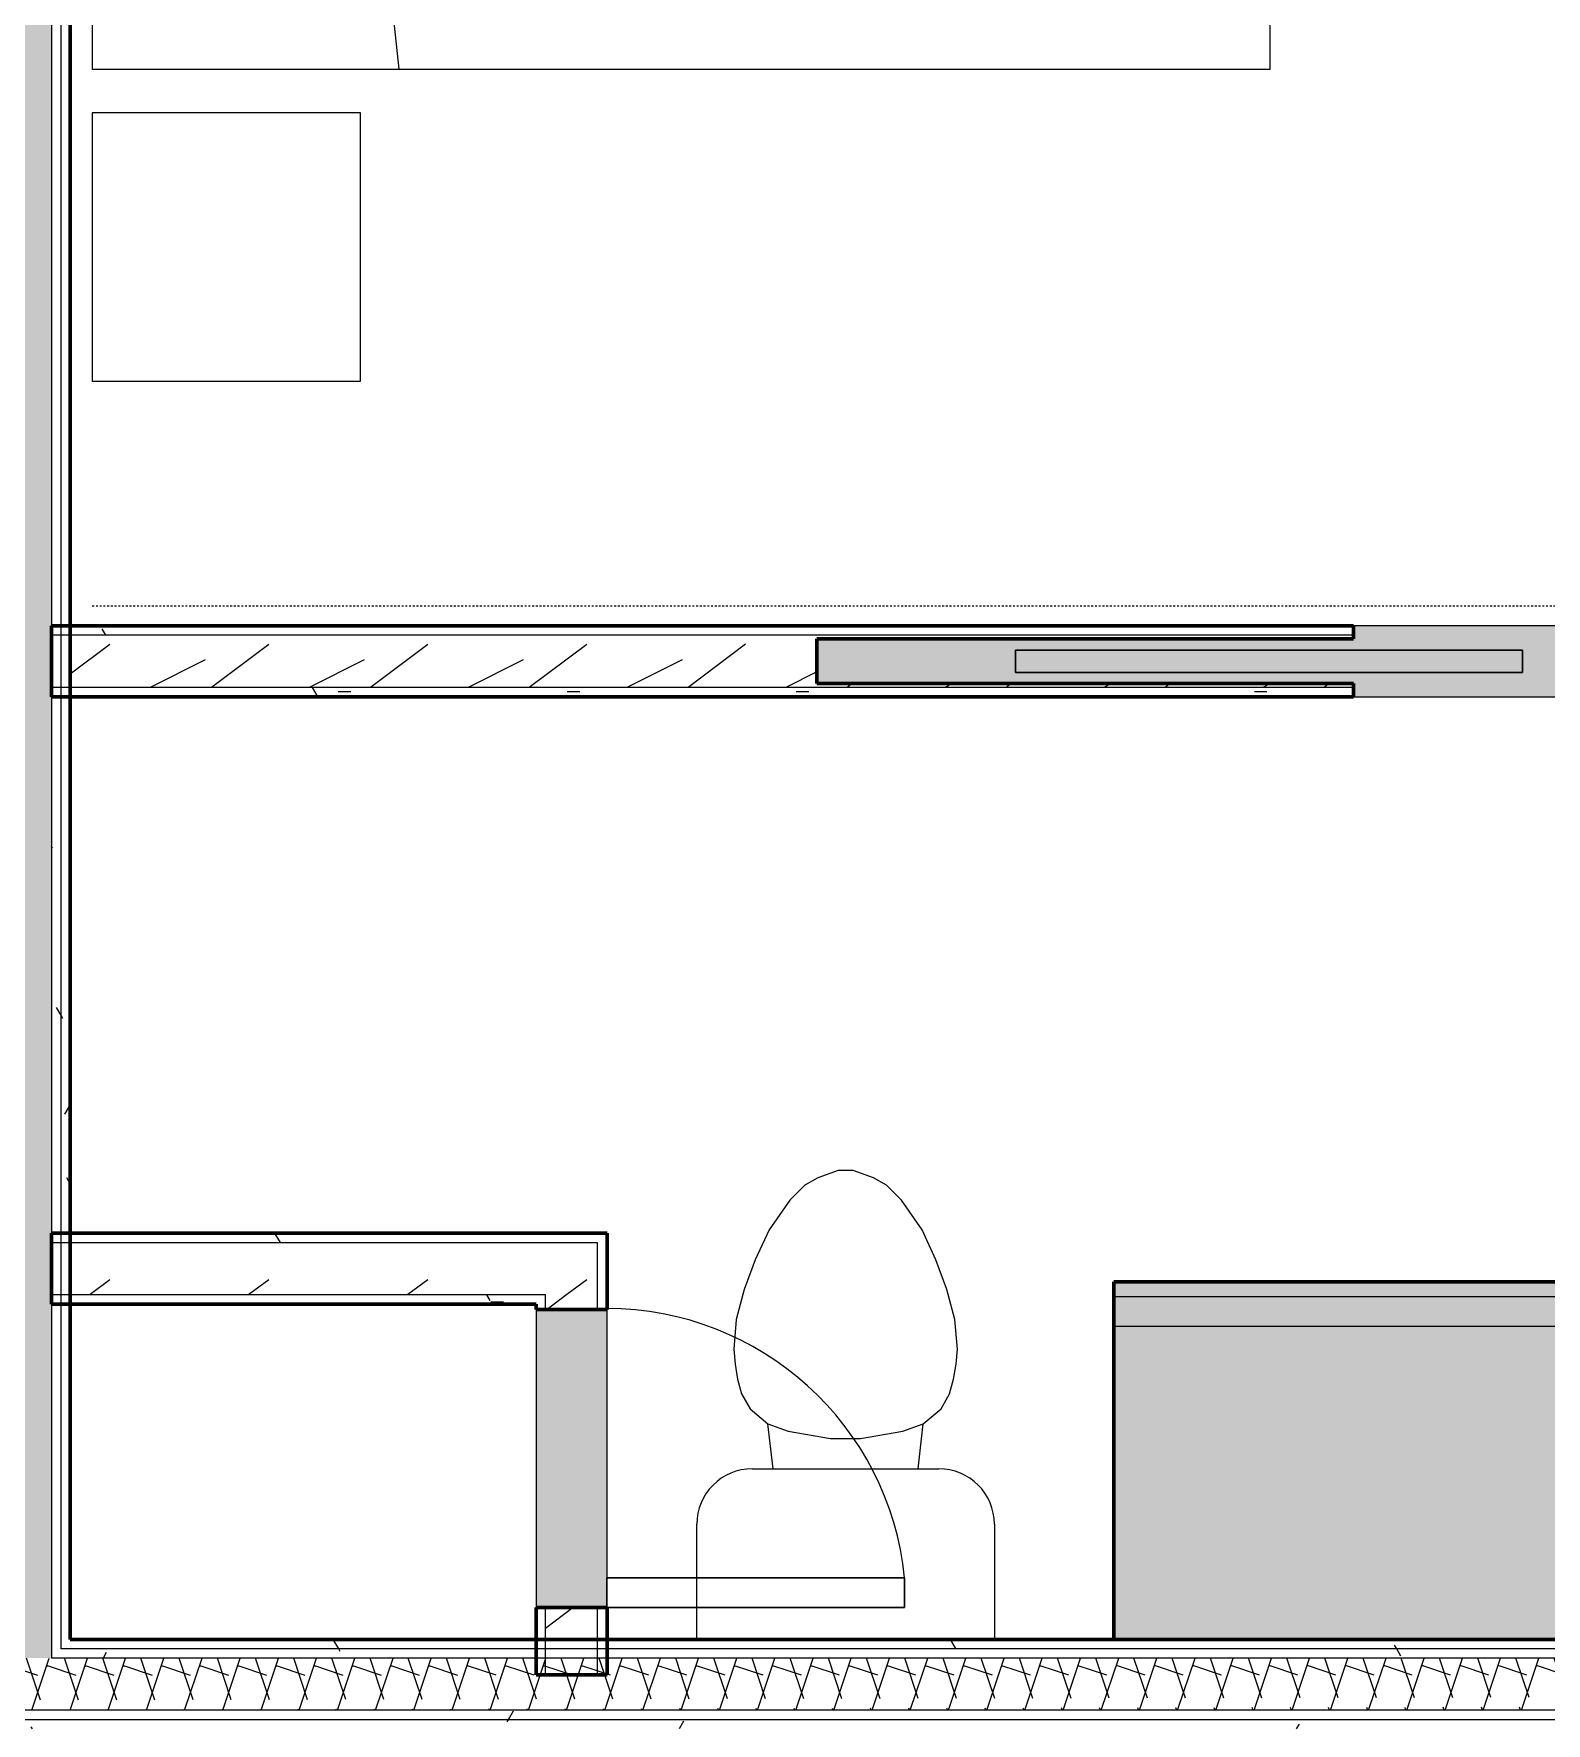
# Model space of a CAD drawing. Header units: inches. Extents: x -4061 to -1937, y 10959 to 12323.
# Drawn here: x -3338.2 to -3236.7, y 11717 to 11830.4 of the extents above; entities that cross this region are included whole.
import ezdxf

# ---------------------------------------------------------------- set-up
doc = ezdxf.new("R2010")
doc.units = ezdxf.units.IN
doc.header["$MEASUREMENT"] = 0
doc.linetypes.add('Dash', pattern=[0.25, 0.125, -0.125])
for name, color, linetype, lineweight in [('0-1', 7, 'Continuous', 5), ('0-2', 250, 'Continuous', 9), ('A-DOOR-1', 250, 'Continuous', 9), ('A-DOOR-2', 50, 'Continuous', 30), ('A-WALL', 113, 'Continuous', 18), ('A-WALL-1', 8, 'Continuous', 5), ('A-WALL-2', 10, 'Continuous', 60), ('A-WALL-3', 7, 'Continuous', 18), ('A-WALL-PATT-1', 250, 'Continuous', 9), ('A-WALL-PATT-2', 253, 'Continuous', 9), ('A-WALL-PATT-4', 111, 'Continuous', 9), ('I-FURN-1', 250, 'Continuous', 9), ('I-FURN-HDLN-1', 250, 'Dash', 9), ('I-WALL-2', 2, 'Continuous', 60), ('P-SANR-FIXT-2', 250, 'Continuous', 9), ('Q-CASE-1', 9, 'Continuous', 9), ('Q-CASE-2', 10, 'Continuous', 60), ('Q-CASE-3', 250, 'Continuous', 9)]:
    doc.layers.add(name, color=color, linetype=linetype, lineweight=lineweight)
pattern_1 = [(0, (0, 0), (20.48, 5.12), [0.845, -14.515, 0.845, -14.515, -81.92]), (0, (0, 0), (20.48, 5.12), [-30.72, 0.845, -29.875, 0.845, -14.515, -35.84]), (0, (0, 0), (20.48, 5.12), [-76.8, 0.845, -9.395, 0.845, -24.755]), (120, (7.68, 2.56), (-14.67405, 15.1762003), [0.845, -14.515, 0.845, -14.515, -81.92]), (120, (7.68, 2.56), (-14.67405, 15.1762003), [-30.72, 0.845, -29.875, 0.845, -14.515, -35.84]), (120, (7.68, 2.56), (-14.67405, 15.1762003), [-76.8, 0.845, -9.395, 0.845, -24.755]), (240, (10.24, 12.8), (-5.80595, -20.2962003), [0.845, -14.515, 0.845, -14.515, -81.92]), (240, (10.24, 12.8), (-5.80595, -20.2962003), [-30.72, 0.845, -29.875, 0.845, -14.515, -35.84]), (240, (10.24, 12.8), (-5.80595, -20.2962003), [-76.8, 0.845, -9.395, 0.845, -24.755])]
pattern_2 = [(216.87, (4.265, 10.662), (31.9871619, 21.32545714), [5.331, -47.981]), (206.565, (10.662, 7.464), (-10.662476, -10.6620098), [11.921, -11.921]), (198.435, (10.662, 2.132), (-21.32449365, -10.6625869), [6.744, -26.974])]
pattern_3 = [(161.57, (0.32, 0.32), (-2.560496185, -0.000537386), [0, -18.214, 2.022, 0]), (18.43, (-0.32, 0.32), (-2.560496185, 0.000537386), [0, -18.214, 2.022, 0]), (108.43, (0.32, 0.32), (1.27922091, -6.400876726), [6.07, -14.166]), (71.57, (-0.32, 0.32), (1.27922091, 6.400876726), [6.07, -14.166])]

# ---------------------------------------------------------------- blocks, each defined once
blk = doc.blocks.new('Pocket_Door_2385 - 34_ x 80_-1722096-ENLARGED RCP - 3RD FLOOR PLAN - EAST')
at = {"layer": 'A-DOOR-2'}
for p, q in [((-39.67, -0.75), (-39.67, 0.75)), ((-39.67, 0.75), (-5.67, 0.75)), ((-5.67, 0.75), (-5.67, -0.75)), ((-5.67, -0.75), (-39.67, -0.75))]:
    blk.add_line(p, q, dxfattribs=at)
blk = doc.blocks.new('Toilet-Domestic-3D - Toilet-Domestic-3D-1352612-ENLARGED RCP - 3RD FLOOR PLAN - EAST')
at = {"layer": 'P-SANR-FIXT-2'}
for p, q in [((-9.98, 19.48), (9.98, 19.48)), ((-9.98, 11.75), (-9.98, 19.48)), ((9.98, 19.48), (9.98, 11.75)), ((6.25, 8.02), (-6.25, 8.02)), ((-4.86, 8.02), (-5.21, 5)), ((4.86, 8.02), (5.21, 5)), ((-1, 6), (-3.84, 5.5)), ((1, 6), (-1, 6)), ((3.84, 5.5), (1, 6)), ((-5.21, 5), (-6.4, 4)), ((-3.84, 5.5), (-5.21, 5)), ((5.21, 5), (3.84, 5.5)), ((6.4, 4), (5.21, 5)), ((-6.4, 4), (-6.97, 3)), ((6.97, 3), (6.4, 4)), ((-6.97, 3), (-7.24, 2)), ((7.24, 2), (6.97, 3)), ((-7.24, 2), (-7.41, 1)), ((7.41, 1), (7.24, 2)), ((-7.41, 1), (-7.5, 0)), ((-7.5, 0), (-7.33, -1.99)), ((7.33, -1.99), (7.5, 0)), ((7.5, 0), (7.41, 1)), ((-7.33, -1.99), (-6.79, -4)), ((6.79, -4), (7.33, -1.99)), ((-6.79, -4), (-6.06, -6)), ((6.06, -6), (6.79, -4)), ((-6.06, -6), (-5.13, -8)), ((5.13, -8), (6.06, -6)), ((-5.13, -8), (-3.74, -10)), ((3.74, -10), (5.13, -8)), ((-3.74, -10), (-2.74, -11)), ((2.74, -11), (3.74, -10)), ((-2.74, -11), (-1.87, -11.5)), ((1.87, -11.5), (2.74, -11)), ((-1.87, -11.5), (-0.5, -12)), ((-0.5, -12), (0.5, -12)), ((0.5, -12), (1.87, -11.5))]:
    blk.add_line(p, q, dxfattribs=at)
for centre, start, end in [((-6.25, 11.75), 180, 270), ((6.25, 11.75), 270, 360)]:
    blk.add_arc(centre, 3.73, start, end, dxfattribs=at)
blk = doc.blocks.new('OD_CW_Base Cabinet - OD_CW_Base Cabinet-1913675-ENLARGED RCP - 3RD FLOOR PLAN - EAST')
at = {"layer": 'Q-CASE-1'}
for points in [[(0.74, 24), (0.74, 3), (59.14, 3), (59.14, 24), (21.04, 24)], [(5.71, 3), (0.74, 3), (0.74, 1), (59.14, 1), (59.14, 3), (21.04, 3)], [(21.04, 1), (0.74, 1), (0.74, 0), (59.14, 0), (59.14, 1)]]:
    blk.add_hatch(color=256, dxfattribs=at).paths.add_polyline_path(points, flags=0)
at = {"layer": 'Q-CASE-2'}
for p, q in [((59.14, 24), (0.74, 24)), ((0.74, 24), (0.74, 0)), ((59.14, 0), (59.14, 24)), ((0.74, 0), (59.14, 0))]:
    blk.add_line(p, q, dxfattribs=at)
at = {"layer": 'Q-CASE-3'}
for p, q in [((0.74, 24), (0.74, 3)), ((0.74, 24), (59.14, 24)), ((59.14, 3), (59.14, 24)), ((0.74, 3), (0.74, 1)), ((0.74, 3), (59.14, 3)), ((59.14, 1), (59.14, 3)), ((0.74, 1), (0.74, 0)), ((0.74, 1), (59.14, 1)), ((0.74, 1), (59.14, 1)), ((0.74, 0), (59.14, 0)), ((59.14, 0), (59.14, 1))]:
    blk.add_line(p, q, dxfattribs=at)
blk = doc.blocks.new('Single-Flush - CLOSET-1720159-ENLARGED RCP - 3RD FLOOR PLAN - EAST')
at = {"layer": 'A-DOOR-1'}
blk.add_arc((10, 2.37), 20.07, 95.7201, 180, dxfattribs=at)
at = {"layer": 'A-DOOR-2'}
for p, q in [((8, 2.37), (8, 22.34)), ((10, 22.34), (8, 22.34)), ((10, 2.37), (10, 22.34)), ((10, 2.37), (8, 2.37))]:
    blk.add_line(p, q, dxfattribs=at)
blk = doc.blocks.new('Bed-Standard - Queen 60_ x 79_-1242961-ENLARGED RCP - 3RD FLOOR PLAN - EAST')
at = {"layer": 'I-FURN-1'}
for p, q in [((40.69, 37.7), (-19.31, 37.7)), ((-19.31, 37.7), (-19.31, -41.3)), ((40.69, 23.7), (-19.31, 17.13)), ((-19.31, -41.3), (40.69, -41.3))]:
    blk.add_line(p, q, dxfattribs=at)
at = {"layer": 'I-FURN-HDLN-1'}
blk.add_line((-55.31, 37.7), (-55.31, -77.3), dxfattribs=at)
blk = doc.blocks.new('Table-Night Stand - 18_ x 18_ x 24_-1352623-ENLARGED RCP - 3RD FLOOR PLAN - EAST')
at = {"layer": 'I-FURN-1'}
for p, q in [((18.15, 18), (0.15, 18)), ((0.15, 18), (0.15, 0)), ((18.15, 0), (18.15, 18)), ((0.15, 0), (18.15, 0))]:
    blk.add_line(p, q, dxfattribs=at)
blk = doc.blocks.new('CTR - 1st Phase - Unit Layouts_rvt-1-ENLARGED RCP - 3RD FLOOR PLAN - EAST')
at = {"layer": 'A-WALL-1'}
for points in [[(-3215.65, 11785.9), (-3215.65, 11790.65), (-3249.65, 11790.65), (-3249.65, 11789.78), (-3285.65, 11789.78), (-3285.65, 11786.78), (-3249.65, 11786.78), (-3249.65, 11785.9), (-3227.63, 11785.9)], [(-3303.85, 11724.78), (-3299.72, 11724.78), (-3299.72, 11744.78), (-3304.47, 11744.78), (-3304.47, 11724.78)]]:
    blk.add_hatch(color=256, dxfattribs=at).paths.add_polyline_path(points, flags=0)
at = {"layer": 'A-WALL-PATT-1'}
h = blk.add_hatch(dxfattribs=at)
h.set_pattern_fill('FP_1', color=256, style=0, pattern_type=2)
h.set_pattern_definition(pattern_1)
h.paths.add_polyline_path([(-3215.65, 11790.03), (-3207.32, 11790.03), (-3207.32, 11790.65), (-3215.65, 11790.65)], flags=0)
h.paths.add_polyline_path([(-3249.65, 11790.03), (-3249.65, 11790.65), (-3335.72, 11790.65), (-3335.72, 11790.03), (-3255.25, 11790.03)], flags=0)
h = blk.add_hatch(dxfattribs=at)
h.set_pattern_fill('FP_1', color=256, style=0, pattern_type=2)
h.set_pattern_definition(pattern_1)
h.paths.add_polyline_path([(-3207.32, 11785.9), (-3207.32, 11786.53), (-3215.65, 11786.53), (-3215.65, 11785.9), (-3212.3, 11785.9)], flags=0)
h.paths.add_polyline_path([(-3249.65, 11785.9), (-3249.65, 11786.53), (-3335.72, 11786.52), (-3335.72, 11785.9), (-3255.25, 11785.9)], flags=0)
h = blk.add_hatch(dxfattribs=at)
h.set_pattern_fill('FP_1', color=256, style=0, pattern_type=2)
h.set_pattern_definition(pattern_1)
h.paths.add_polyline_path([(-3300.35, 11749.28), (-3299.72, 11749.28), (-3299.72, 11749.9), (-3335.72, 11749.88), (-3335.72, 11749.28), (-3303.85, 11749.28)], flags=0)
h = blk.add_hatch(dxfattribs=at)
h.set_pattern_fill('FP_1', color=256, style=0, pattern_type=2)
h.set_pattern_definition(pattern_1)
h.paths.add_polyline_path([(-3304.47, 11745.15), (-3303.85, 11745.15), (-3303.85, 11745.78), (-3335.72, 11745.76), (-3335.72, 11745.15), (-3319.6, 11745.15)], flags=0)
at = {"layer": 'A-WALL-PATT-2'}
h = blk.add_hatch(dxfattribs=at)
h.set_pattern_fill('FP_2', color=256, style=0, pattern_type=2)
h.set_pattern_definition(pattern_2)
h.paths.add_polyline_path([(-3215.65, 11786.53), (-3206.7, 11786.53), (-3206.7, 11790.03), (-3215.65, 11790.03), (-3215.65, 11789.78)], flags=0)
h.paths.add_polyline_path([(-3334.25, 11786.53), (-3249.65, 11786.53), (-3249.65, 11786.78), (-3285.65, 11786.78), (-3285.65, 11789.78), (-3249.65, 11789.78), (-3249.65, 11790.03), (-3335.72, 11790.02), (-3335.72, 11786.53)], flags=0)
h = blk.add_hatch(dxfattribs=at)
h.set_pattern_fill('FP_2', color=256, style=0, pattern_type=2)
h.set_pattern_definition(pattern_2)
h.paths.add_polyline_path([(-3319.6, 11745.78), (-3300.35, 11745.78), (-3300.35, 11749.28), (-3335.72, 11749.28), (-3335.72, 11745.78)], flags=0)
h = blk.add_hatch(dxfattribs=at)
h.set_pattern_fill('FP_2', color=256, style=0, pattern_type=2)
h.set_pattern_definition(pattern_2)
h.paths.add_polyline_path([(-3303.85, 11722.64), (-3300.35, 11722.64), (-3300.35, 11724.78), (-3303.85, 11724.78), (-3303.85, 11722.64)], flags=0)
h.paths.add_polyline_path([(-3300.53, 11744.78), (-3300.35, 11744.78), (-3300.35, 11745.78), (-3303.85, 11745.78), (-3303.85, 11744.78)], flags=0)
at = {"layer": 'A-WALL-2'}
for p, q in [((-3336.97, 11790.65), (-3249.65, 11790.65)), ((-3336.97, 11785.9), (-3336.97, 11790.65)), ((-3249.65, 11790.65), (-3249.65, 11789.78)), ((-3249.65, 11789.78), (-3285.65, 11789.78)), ((-3285.65, 11789.78), (-3285.65, 11786.78)), ((-3249.65, 11785.9), (-3336.97, 11785.9)), ((-3285.65, 11786.78), (-3249.65, 11786.78)), ((-3249.65, 11786.78), (-3249.65, 11785.9)), ((-3336.97, 11745.15), (-3336.97, 11749.9)), ((-3336.97, 11749.9), (-3299.72, 11749.9)), ((-3299.72, 11749.9), (-3299.72, 11749.28)), ((-3299.72, 11749.28), (-3299.72, 11745.15)), ((-3304.47, 11745.15), (-3336.97, 11745.15)), ((-3304.47, 11744.78), (-3304.47, 11745.15)), ((-3299.72, 11745.15), (-3299.72, 11744.78)), ((-3299.72, 11744.78), (-3304.47, 11744.78)), ((-3304.47, 11720.27), (-3304.47, 11724.78)), ((-3304.47, 11724.78), (-3299.72, 11724.78)), ((-3299.72, 11724.78), (-3299.72, 11720.27)), ((-3299.72, 11720.27), (-3304.47, 11720.27))]:
    blk.add_line(p, q, dxfattribs=at)
at = {"layer": 'A-WALL-3'}
for p, q in [((-3215.65, 11790.65), (-3249.65, 11790.65)), ((-3249.65, 11790.03), (-3336.97, 11790.03)), ((-3249.65, 11786.53), (-3336.97, 11786.53)), ((-3249.65, 11785.9), (-3215.65, 11785.9)), ((-3336.97, 11749.28), (-3300.35, 11749.28)), ((-3300.35, 11745.78), (-3300.35, 11749.28)), ((-3336.97, 11745.78), (-3303.85, 11745.78)), ((-3303.85, 11745.15), (-3303.85, 11745.78)), ((-3303.85, 11744.78), (-3303.85, 11745.15)), ((-3300.35, 11745.15), (-3300.35, 11745.78)), ((-3300.35, 11744.78), (-3300.35, 11745.15)), ((-3304.47, 11744.78), (-3304.47, 11724.78)), ((-3299.72, 11724.78), (-3299.72, 11744.78)), ((-3303.85, 11720.27), (-3303.85, 11724.78)), ((-3300.35, 11720.27), (-3300.35, 11724.78))]:
    blk.add_line(p, q, dxfattribs=at)
at = {"layer": '0-2'}
for name, p, rotation in [('Bed-Standard - Queen 60_ x 79_-1242961-ENLARGED RCP - 3RD FLOOR PLAN - EAST', (-3296.54, 11847.32), 89.99999999998352), ('Table-Night Stand - 18_ x 18_ x 24_-1352623-ENLARGED RCP - 3RD FLOOR PLAN - EAST', (-3316.25, 11806.93), 89.99999999998352), ('Toilet-Domestic-3D - Toilet-Domestic-3D-1352612-ENLARGED RCP - 3RD FLOOR PLAN - EAST', (-3283.72, 11742.12), 180), ('OD_CW_Base Cabinet - OD_CW_Base Cabinet-1913675-ENLARGED RCP - 3RD FLOOR PLAN - EAST', (-3206.59, 11746.64), 180), ('Single-Flush - CLOSET-1720159-ENLARGED RCP - 3RD FLOOR PLAN - EAST', (-3302.1, 11734.78), 269.9999999999903)]:
    blk.add_blockref(name, p, dxfattribs=dict(at, rotation=rotation))
blk.add_blockref('Pocket_Door_2385 - 34_ x 80_-1722096-ENLARGED RCP - 3RD FLOOR PLAN - EAST', (-3232.65, 11788.28), dxfattribs=at)

msp = doc.modelspace()

# ---------------------------------------------------------------- hatches: boundary and pattern name
at = {"layer": 'A-WALL-PATT-4'}
h = msp.add_hatch(dxfattribs=at)
h.set_pattern_fill('FP_4', color=256, style=0, pattern_type=2)
h.set_pattern_definition(pattern_3)
h.paths.add_polyline_path([(-3336.97, 11721.39), (-3336.97, 12109.96), (-3340.47, 12109.96), (-3340.47, 11721.39)], flags=0)
h = msp.add_hatch(dxfattribs=at)
h.set_pattern_fill('FP_1', color=256, style=0, pattern_type=2)
h.set_pattern_definition(pattern_1)
h.paths.add_polyline_path([(-3336.35, 11722.01), (-3336.35, 11912.63), (-3336.97, 11912.63), (-3336.97, 11722.01)], flags=0)
h.paths.add_polyline_path([(-3336.97, 11916.13), (-3336.35, 11916.13), (-3336.35, 12109.96), (-3336.97, 12109.96), (-3336.97, 11925.2)], flags=0)
h = msp.add_hatch(dxfattribs=at)
h.set_pattern_fill('FP_1', color=256, style=0, pattern_type=2)
h.set_pattern_definition(pattern_1)
h.paths.add_polyline_path([(-3335.72, 11722.64), (-3335.72, 11912.63), (-3336.35, 11912.63), (-3336.35, 11722.64)], flags=0)
h.paths.add_polyline_path([(-3336.35, 11916.13), (-3335.72, 11916.13), (-3335.72, 11986.99), (-3336.35, 11986.99), (-3336.35, 11925.2)], flags=0)
h.paths.add_polyline_path([(-3335.72, 12010.99), (-3335.72, 12109.96), (-3336.35, 12109.96), (-3336.35, 12010.99)], flags=0)
h = msp.add_hatch(dxfattribs=at)
h.set_pattern_fill('FP_1', color=256, style=0, pattern_type=2)
h.set_pattern_definition(pattern_1)
h.paths.add_polyline_path([(-3227.63, 11722.01), (-3206.7, 11722.01), (-3206.7, 11722.64), (-3336.35, 11722.64), (-3336.35, 11722.01), (-3258.29, 11722.01)], flags=0)
h = msp.add_hatch(dxfattribs=at)
h.set_pattern_fill('FP_4', color=256, style=0, pattern_type=2)
h.set_pattern_definition(pattern_3)
h.paths.add_polyline_path([(-3258.29, 11717.89), (-3202.57, 11717.89), (-3202.57, 11721.39), (-3340.47, 11721.39), (-3340.47, 11717.89), (-3273.62, 11717.89)], flags=0)
h = msp.add_hatch(dxfattribs=at)
h.set_pattern_fill('FP_1', color=256, style=0, pattern_type=2)
h.set_pattern_definition(pattern_1)
h.paths.add_polyline_path([(-3207.32, 11721.39), (-3206.07, 11721.39), (-3206.07, 11722.01), (-3336.97, 11722.01), (-3336.97, 11721.39), (-3227.63, 11721.39)], flags=0)
h = msp.add_hatch(dxfattribs=at)
h.set_pattern_fill('FP_1', color=256, style=0, pattern_type=2)
h.set_pattern_definition(pattern_1)
h.paths.add_polyline_path([(-3203.18, 11717.26), (-3201.95, 11717.26), (-3201.95, 11717.89), (-3341.1, 11717.89), (-3341.1, 11717.26), (-3204.63, 11717.26)], flags=0)
h = msp.add_hatch(dxfattribs=at)
h.set_pattern_fill('FP_1', color=256, style=0, pattern_type=2)
h.set_pattern_definition(pattern_1)
h.paths.add_polyline_path([(-3203.78, 11716.64), (-3201.32, 11716.64), (-3201.32, 11717.26), (-3341.72, 11717.26), (-3341.72, 11716.64), (-3204.63, 11716.64)], flags=0)

# ---------------------------------------------------------------- linework, layer by layer
at = {"layer": 'A-WALL'}
for p, q in [((-3336.97, 12109.96), (-3336.97, 11721.39)), ((-3336.35, 11986.99), (-3336.35, 11722.01)), ((-3206.07, 11721.39), (-3336.97, 11721.39)), ((-3206.7, 11722.01), (-3336.35, 11722.01)), ((-3202.57, 11717.89), (-3417.27, 11717.89)), ((-3201.95, 11717.26), (-3341.1, 11717.26))]:
    msp.add_line(p, q, dxfattribs=at)
at = {"layer": 'I-WALL-2'}
for p, q in [((-3335.72, 11916.76), (-3335.72, 11722.64)), ((-3335.72, 11722.64), (-3207.32, 11722.64))]:
    msp.add_line(p, q, dxfattribs=at)

# ---------------------------------------------------------------- block references
at = {"layer": '0-1'}
msp.add_blockref('CTR - 1st Phase - Unit Layouts_rvt-1-ENLARGED RCP - 3RD FLOOR PLAN - EAST', (0, 0), dxfattribs=at)

doc.saveas('drawing.dxf')
